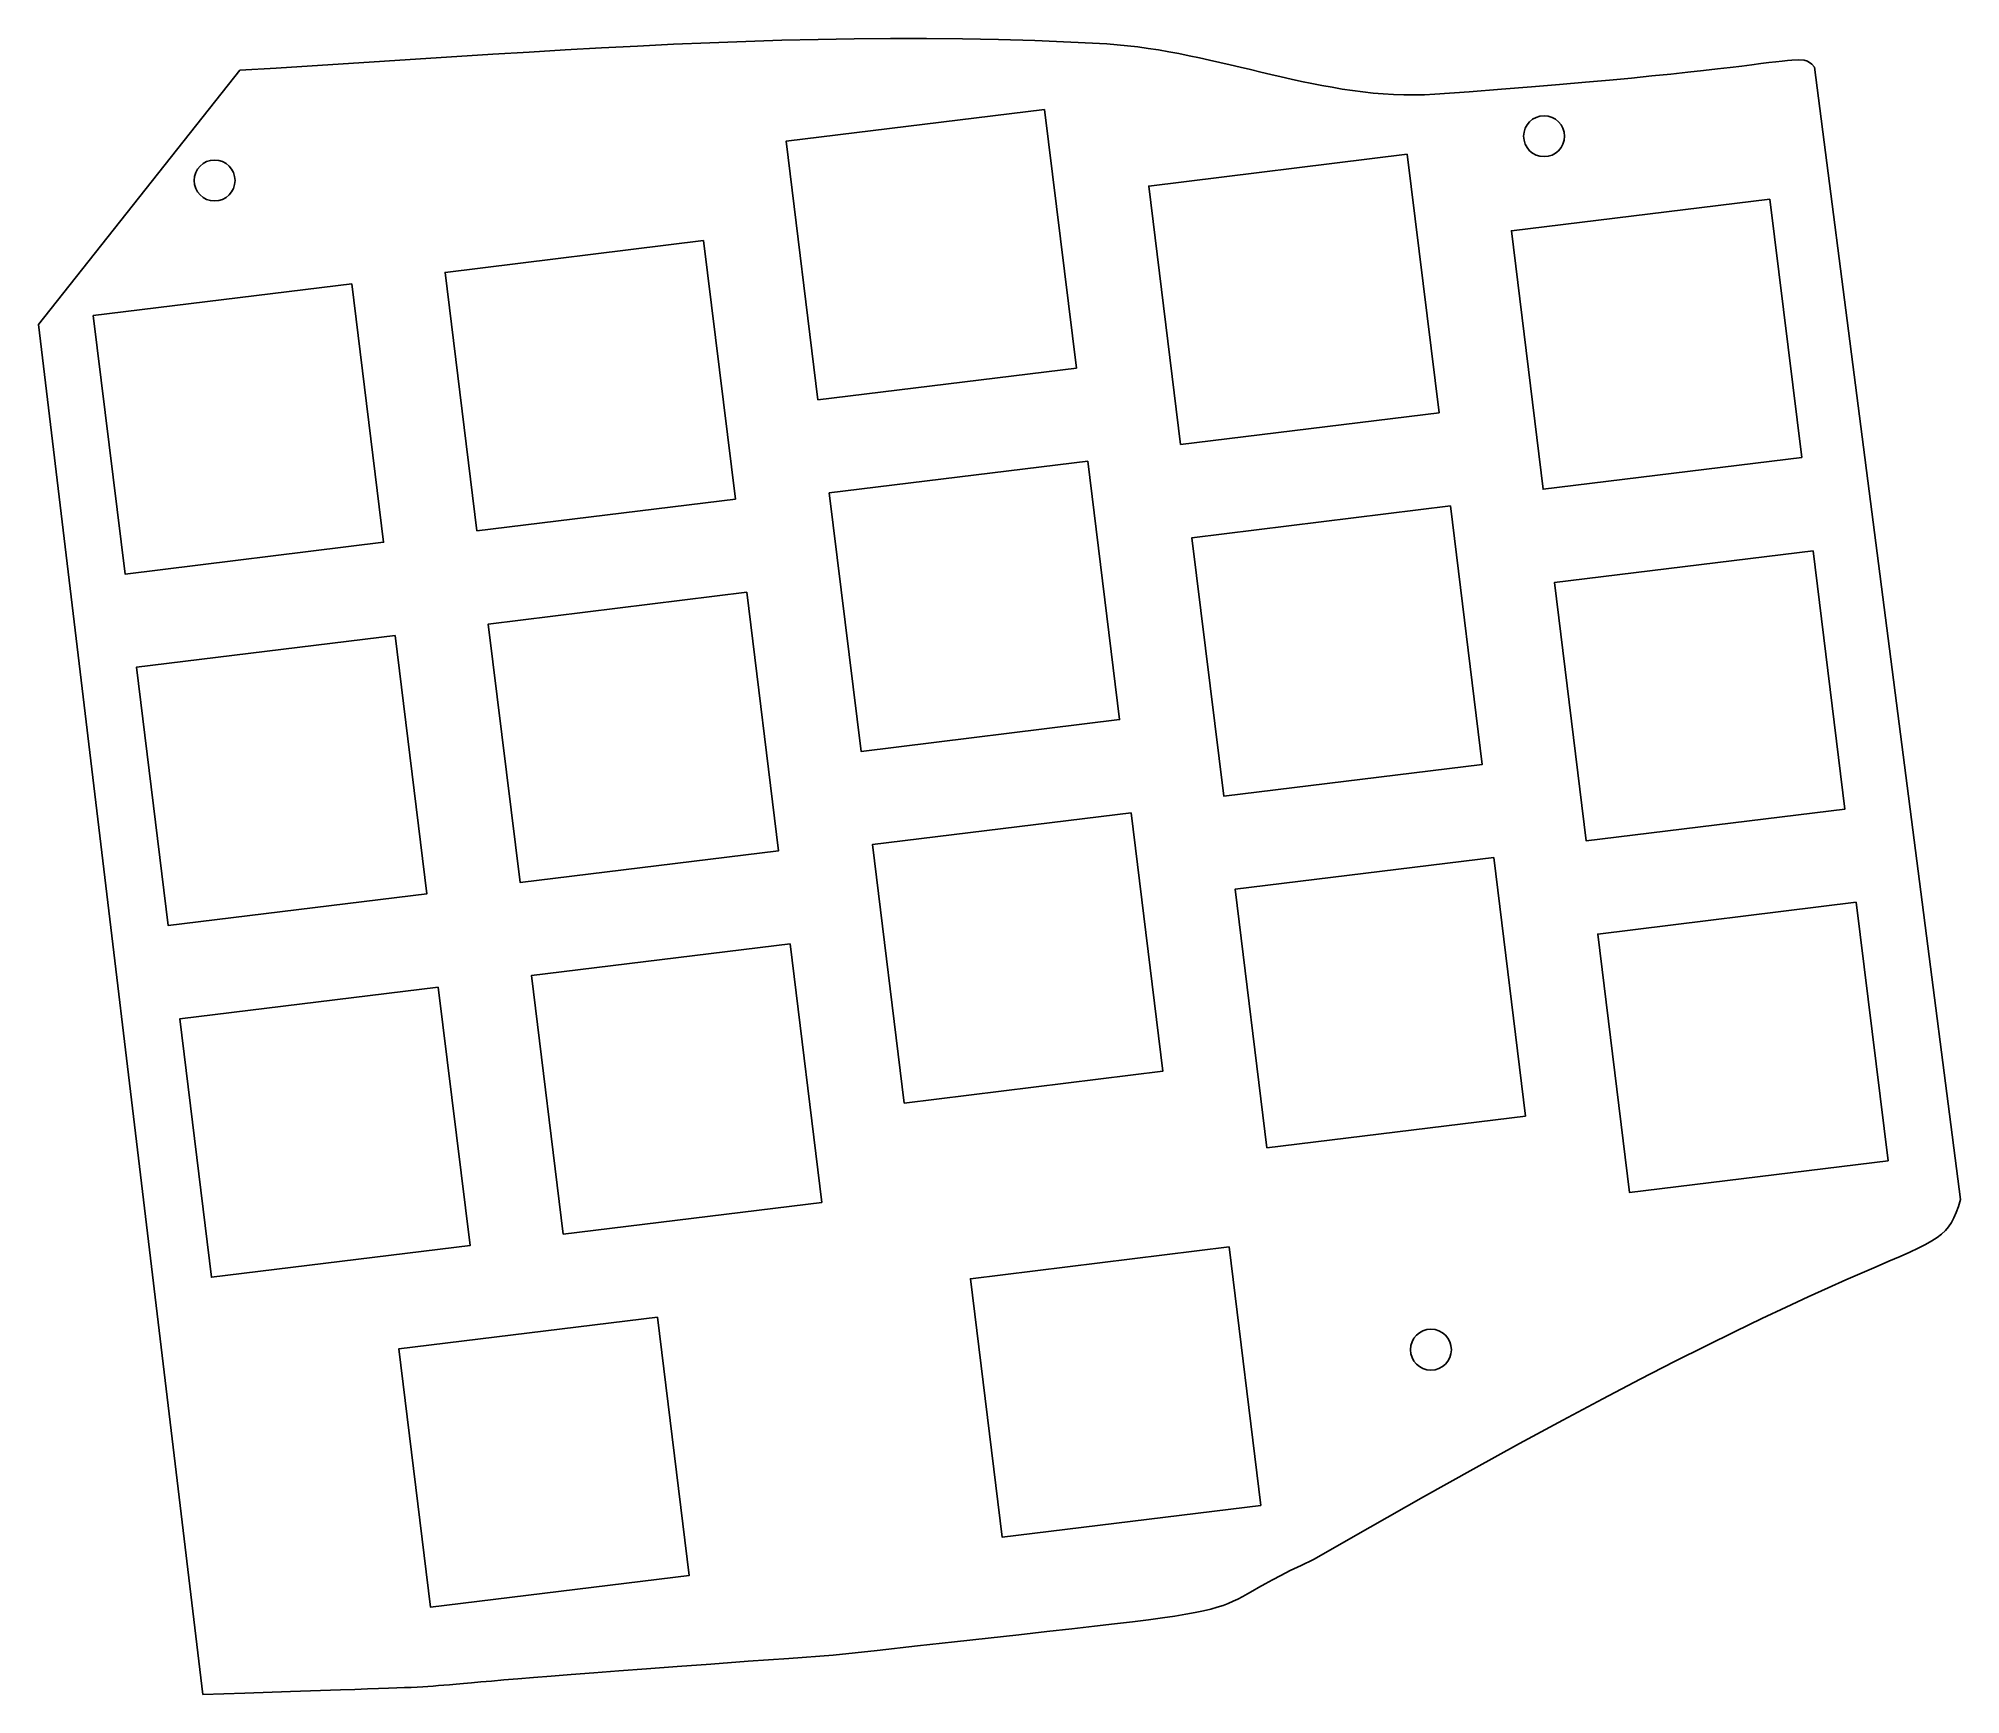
# Model space of a CAD drawing. Extents: x 6 to 109, y 0 to 89.
import ezdxf

# ---------------------------------------------------------------- set-up
doc = ezdxf.new("R2010")
doc.units = 0
doc.layers.add('Plate_Outlines_alt_right', color=7, linetype='CONTINUOUS')

msp = doc.modelspace()

# ---------------------------------------------------------------- linework, layer by layer
at = {"layer": 'Plate_Outlines_alt_right', "color": 4}
for points in [[(40.266351, 88.869652), (38.325781, 88.775672)], [(42.209461, 88.953472), (40.266351, 88.869652)], [(44.150031, 89.024592), (42.209461, 88.953472)], [(46.090601, 89.085552), (44.150031, 89.024592)], [(48.031171, 89.133812), (46.090601, 89.085552)], [(49.974291, 89.166832), (48.031171, 89.133812)], [(51.914861, 89.184612), (49.974291, 89.166832)], [(53.855431, 89.184612), (51.914861, 89.184612)], [(55.796001, 89.166832), (53.855431, 89.184612)], [(57.734031, 89.128732), (55.796001, 89.166832)], [(59.674601, 89.070312), (57.734031, 89.128732)], [(61.615171, 88.989032), (59.674601, 89.070312)], [(63.553201, 88.884892), (61.615171, 88.989032)], [(64.109471, 88.846792), (63.553201, 88.884892)], [(64.665731, 88.793452), (64.109471, 88.846792)], [(22.785971, 87.833332), (20.8454, 87.708872)], [(24.729081, 87.957792), (22.785971, 87.833332)], [(26.672191, 88.084792), (24.729081, 87.957792)], [(28.615311, 88.209252), (26.672191, 88.084792)], [(30.555871, 88.331172), (28.615311, 88.209252)], [(32.498991, 88.450552), (30.555871, 88.331172)], [(34.442101, 88.564852), (32.498991, 88.450552)], [(36.382671, 88.674072), (34.442101, 88.564852)], [(38.325781, 88.775672), (36.382671, 88.674072)], [(65.219451, 88.727412), (64.665731, 88.793452)], [(65.770641, 88.651212), (65.219451, 88.727412)], [(66.324361, 88.564852), (65.770641, 88.651212)], [(66.875541, 88.470872), (66.324361, 88.564852)], [(67.426722, 88.366732), (66.875541, 88.470872)], [(67.975372, 88.254972), (67.426722, 88.366732)], [(68.526552, 88.140672), (67.975372, 88.254972)], [(69.075192, 88.018752), (68.526552, 88.140672)], [(69.623842, 87.894292), (69.075192, 88.018752)], [(70.172482, 87.764752), (69.623842, 87.894292)], [(98.704462, 87.830792), (98.219322, 87.769832)], [(99.136262, 87.884132), (98.704462, 87.830792)], [(99.512192, 87.929852), (99.136262, 87.884132)], [(99.839852, 87.967952), (99.512192, 87.929852)], [(100.124332, 87.998432), (99.839852, 87.967952)], [(100.368172, 88.021292), (100.124332, 87.998432)], [(100.749172, 88.039072), (100.368172, 88.021292)], [(101.020952, 88.021292), (100.749172, 88.039072)], [(101.213992, 87.965412), (101.020952, 88.021292)], [(101.434972, 87.800312), (101.213992, 87.965412)], [(16.95918, 87.472652), (6.12999, 73.809903)], [(18.90229, 87.589492), (16.95918, 87.472652)], [(20.8454, 87.708872), (18.90229, 87.589492)], [(70.721122, 87.635212), (70.172482, 87.764752)], [(71.269772, 87.505672), (70.721122, 87.635212)], [(71.818412, 87.373592), (71.269772, 87.505672)], [(72.367052, 87.246592), (71.818412, 87.373592)], [(72.913152, 87.119592), (72.367052, 87.246592)], [(73.461802, 86.995132), (72.913152, 87.119592)], [(74.010442, 86.875752), (73.461802, 86.995132)], [(74.559082, 86.761452), (74.010442, 86.875752)], [(89.270852, 86.827492), (87.876382, 86.705572)], [(90.561182, 86.944332), (89.270852, 86.827492)], [(91.754982, 87.056092), (90.561182, 86.944332)], [(92.849732, 87.165312), (91.754982, 87.056092)], [(93.855572, 87.269452), (92.849732, 87.165312)], [(94.775062, 87.365972), (93.855572, 87.269452)], [(95.613262, 87.459952), (94.775062, 87.365972)], [(96.370192, 87.546312), (95.613262, 87.459952)], [(97.055992, 87.627592), (96.370192, 87.546312)], [(97.670682, 87.701252), (97.055992, 87.627592)], [(98.219322, 87.769832), (97.670682, 87.701252)], [(101.582292, 87.635212), (101.434972, 87.800312)], [(109.433432, 26.746331), (101.582292, 87.635212)], [(75.107732, 86.654772), (74.559082, 86.761452)], [(75.656372, 86.555712), (75.107732, 86.654772)], [(76.205012, 86.461732), (75.656372, 86.555712)], [(76.756202, 86.380452), (76.205012, 86.461732)], [(77.304842, 86.309332), (76.756202, 86.380452)], [(77.856022, 86.248372), (77.304842, 86.309332)], [(78.407212, 86.200112), (77.856022, 86.248372)], [(78.958392, 86.167092), (78.407212, 86.200112)], [(79.512112, 86.146772), (78.958392, 86.167092)], [(80.065842, 86.144232), (79.512112, 86.146772)], [(80.619562, 86.156932), (80.065842, 86.144232)], [(81.173282, 86.184872), (80.619562, 86.156932)], [(83.027492, 86.319492), (81.173282, 86.184872)], [(84.757242, 86.451572), (83.027492, 86.319492)], [(86.372692, 86.581112), (84.757242, 86.451572)], [(87.876382, 86.705572), (86.372692, 86.581112)], [(6.12999, 73.809903), (14.96273, 0.132152)], [(109.075292, 25.770971), (109.197212, 26.055451)], [(109.197212, 26.055451), (109.316592, 26.378031)], [(109.316592, 26.378031), (109.433432, 26.746331)], [(108.168512, 24.704171), (108.409812, 24.889591)], [(108.409812, 24.889591), (108.615552, 25.082631)], [(108.615552, 25.082631), (108.790812, 25.290911)], [(108.790812, 25.290911), (108.943212, 25.516971)], [(108.943212, 25.516971), (109.075292, 25.770971)], [(106.182232, 23.690711), (106.702932, 23.924391)], [(106.702932, 23.924391), (107.157592, 24.135211)], [(107.157592, 24.135211), (107.548752, 24.333331)], [(107.548752, 24.333331), (107.884032, 24.521291)], [(107.884032, 24.521291), (108.168512, 24.704171)], [(103.276472, 22.428331), (104.137532, 22.804251)], [(104.137532, 22.804251), (104.904612, 23.136991)], [(104.904612, 23.136991), (105.582792, 23.431631)], [(105.582792, 23.431631), (106.182232, 23.690711)], [(101.244472, 21.513931), (102.313812, 21.999071)], [(102.313812, 21.999071), (103.276472, 22.428331)], [(98.757802, 20.353151), (100.060832, 20.967831)], [(100.060832, 20.967831), (101.244472, 21.513931)], [(95.765662, 18.892651), (97.327772, 19.662271)], [(97.327772, 19.662271), (98.757802, 20.353151)], [(94.063852, 18.036671), (95.765662, 18.892651)], [(92.214732, 17.089251), (94.063852, 18.036671)], [(90.215732, 16.042771), (92.214732, 17.089251)], [(88.056722, 14.892151), (90.215732, 16.042771)], [(85.735152, 13.634851), (88.056722, 14.892151)], [(83.240852, 12.260711), (85.735152, 13.634851)], [(80.568762, 10.764651), (83.240852, 12.260711)], [(77.711242, 9.141591), (80.568762, 10.764651)], [(74.663232, 7.386451), (77.711242, 9.141591)], [(73.995202, 7.079231), (74.663232, 7.386571)], [(72.054632, 6.088631), (72.448332, 6.304531)], [(72.448332, 6.304531), (72.897912, 6.540751)], [(72.897912, 6.540751), (73.408462, 6.797291)], [(73.408462, 6.797291), (73.995202, 7.079231)], [(70.340122, 5.146291), (70.594122, 5.270751)], [(70.594122, 5.270751), (70.850662, 5.405371)], [(70.850662, 5.405371), (71.114832, 5.555231)], [(71.114832, 5.555231), (71.396772, 5.715251)], [(71.396772, 5.715251), (71.706652, 5.895591)], [(71.706652, 5.895591), (72.054632, 6.088631)], [(64.934971, 4.049011), (65.790961, 4.158231)], [(65.790961, 4.158231), (66.547881, 4.259831)], [(66.547881, 4.259831), (67.210822, 4.356351)], [(67.210822, 4.356351), (67.795032, 4.450331)], [(67.795032, 4.450331), (68.303032, 4.541771)], [(68.303032, 4.541771), (68.750072, 4.633211)], [(68.750072, 4.633211), (69.138692, 4.727191)], [(69.138692, 4.727191), (69.484142, 4.823711)], [(69.484142, 4.823711), (69.794022, 4.925311)], [(69.794022, 4.925311), (70.075962, 5.031991)], [(70.075962, 5.031991), (70.340122, 5.146291)], [(55.359121, 2.966971), (57.175231, 3.167631)], [(57.175231, 3.167631), (58.826241, 3.350511)], [(58.826241, 3.350511), (60.322301, 3.515611)], [(60.322301, 3.515611), (61.671051, 3.665471)], [(61.671051, 3.665471), (62.885181, 3.805171)], [(62.885181, 3.805171), (63.969761, 3.932171)], [(63.969761, 3.932171), (64.934971, 4.049011)], [(44.271951, 1.920372), (46.456361, 2.077852)], [(46.456361, 2.077852), (48.836361, 2.245492)], [(48.836361, 2.245611), (51.198571, 2.507231)], [(51.198571, 2.507231), (53.370281, 2.748531)], [(53.370281, 2.748531), (55.359121, 2.966971)], [(31.889381, 0.978032), (32.735211, 1.049152)], [(32.735211, 1.049152), (33.692791, 1.125352)], [(33.692791, 1.125352), (34.767221, 1.211712)], [(34.767221, 1.211712), (35.971181, 1.305692)], [(35.971181, 1.305692), (37.314851, 1.407292)], [(37.314851, 1.407292), (38.808381, 1.521592)], [(38.808381, 1.521592), (40.456851, 1.643512)], [(40.456851, 1.643512), (42.275501, 1.775592)], [(42.275501, 1.775592), (44.271951, 1.920372)], [(14.96273, 0.132211), (17.21572, 0.210951)], [(17.21572, 0.210951), (19.67699, 0.294771)], [(19.67699, 0.294771), (22.361791, 0.386211)], [(22.361791, 0.386212), (23.136491, 0.411612)], [(23.136491, 0.411612), (23.817221, 0.434472)], [(23.817221, 0.434472), (24.414121, 0.454792)], [(24.414121, 0.454792), (24.937361, 0.472572)], [(24.937361, 0.472572), (25.397101, 0.490352)], [(25.397101, 0.490352), (25.800971, 0.505592)], [(25.800971, 0.505592), (26.161651, 0.520832)], [(26.161651, 0.520832), (26.484231, 0.536072)], [(26.484231, 0.536072), (26.783951, 0.553852)], [(26.783951, 0.553852), (27.065901, 0.571632)], [(27.065901, 0.571632), (27.342761, 0.589412)], [(27.342761, 0.589412), (27.622161, 0.612272)], [(27.622161, 0.612272), (27.914261, 0.635132)], [(27.914261, 0.635132), (28.229221, 0.663072)], [(28.229221, 0.663072), (28.577201, 0.693552)], [(28.577201, 0.693552), (28.968371, 0.726572)], [(28.968371, 0.726572), (29.410331, 0.767212)], [(29.410331, 0.767212), (29.913251, 0.810392)], [(29.913251, 0.810392), (30.487291, 0.861192)], [(30.487291, 0.861192), (31.142621, 0.917072)], [(31.142621, 0.917072), (31.889381, 0.978032)]]:
    msp.add_lwpolyline(points, dxfattribs=at)
for points in [[(60.208001, 85.359374), (46.311581, 83.652494), (48.018471, 69.756153), (61.914891, 71.463033)], [(85.951052, 83.926813)], [(79.700072, 82.953993), (65.803661, 81.247113), (67.510542, 67.350773), (81.406962, 69.057653)], [(14.49791, 81.545564)], [(99.187062, 80.548613), (85.290652, 78.841733), (86.997542, 64.945393), (100.893952, 66.652273)], [(41.881801, 78.310873), (27.985381, 76.603993), (29.692271, 62.707653), (43.588691, 64.414533)], [(22.973931, 75.989313), (9.07751, 74.282433), (10.7844, 60.386093), (24.680821, 62.092973)], [(62.532121, 66.451613), (48.635701, 64.744733), (50.342591, 50.848393), (64.239011, 52.555273)], [(82.019112, 64.046233), (68.122692, 62.339353), (69.829582, 48.443013), (83.726002, 50.149893)], [(101.508632, 61.640853), (87.612222, 59.933973), (89.319112, 46.037633), (103.215512, 47.744513)], [(44.203371, 59.403113), (30.306951, 57.696233), (32.013841, 43.799892), (45.910261, 45.506773)], [(25.295501, 57.081553), (11.39909, 55.374673), (13.10598, 41.478332), (27.002391, 43.185212)], [(64.851151, 47.543853), (50.954731, 45.836973), (52.661621, 31.940632), (66.558041, 33.647512)], [(84.343222, 45.138473), (70.446802, 43.431592), (72.153692, 29.535252), (86.050112, 31.242132)], [(103.830192, 42.733092), (89.933792, 41.026212), (91.640682, 27.129872), (105.537072, 28.836752)], [(46.524941, 40.495352), (32.628531, 38.788472), (34.335421, 24.892132), (48.231841, 26.599012)], [(27.617081, 38.173792), (13.72066, 36.466912), (15.42755, 22.570572), (29.323971, 24.277452)], [(70.119142, 24.198712), (56.222721, 22.491832), (57.929611, 8.595492), (71.826032, 10.302372)], [(39.392591, 20.426812), (25.496171, 18.719932), (27.203061, 4.823592), (41.099471, 6.530472)], [(79.867712, 18.676756)]]:
    msp.add_lwpolyline(points, close=True, dxfattribs=at)
for points in [[(87.050882, 85.026633), (86.443462, 85.026634), (85.951052, 84.534227), (85.951052, 83.926813)], [(88.150702, 83.926813), (88.150702, 84.534227), (87.658292, 85.026634), (87.050882, 85.026633)], [(85.951052, 83.926813), (85.951052, 83.3194), (86.443462, 82.826993), (87.050882, 82.826994)], [(87.050882, 82.826994), (87.658292, 82.826993), (88.150702, 83.3194), (88.150702, 83.926813)], [(15.59799, 82.646654), (14.99057, 82.646654), (14.49791, 82.153679), (14.49791, 81.545564)], [(16.69756, 81.545564), (16.69756, 82.153679), (16.20541, 82.646654), (15.59799, 82.646654)], [(14.49791, 81.545564), (14.49791, 80.937448), (14.99031, 80.444473), (15.59773, 80.444473)], [(15.59773, 80.444473), (16.20515, 80.444473), (16.69756, 80.937448), (16.69756, 81.545564)], [(80.967542, 19.776576), (80.360122, 19.776576), (79.867712, 19.28417), (79.867712, 18.676756)], [(82.067372, 18.676756), (82.067372, 19.28417), (81.574962, 19.776576), (80.967542, 19.776576)], [(79.867712, 18.676756), (79.867712, 18.069342), (80.360122, 17.576936), (80.967542, 17.576936)], [(80.967542, 17.576936), (81.574962, 17.576936), (82.067372, 18.069342), (82.067372, 18.676756)]]:
    msp.add_open_spline(points, degree=3, dxfattribs=at)

doc.saveas('drawing.dxf')
